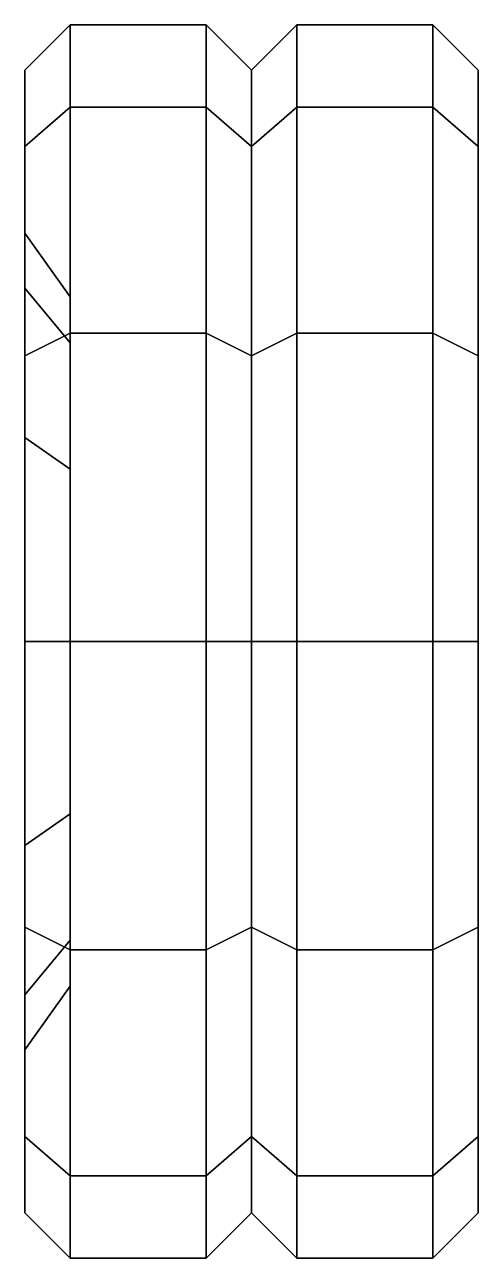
# Model space of a CAD drawing. Extents: x -1.15 to 1.15, y -0.68 to 0.68.
# Drawn here: x -1.15 to -0.65, y -0.68 to 0.68 of the extents above.
import ezdxf

# ---------------------------------------------------------------- set-up
doc = ezdxf.new("R2010")
doc.units = 0
doc.layers.add('WHEELS', color=2, linetype='CONTINUOUS')

msp = doc.modelspace()

# ---------------------------------------------------------------- linework, layer by layer
at = {"layer": 'WHEELS'}
for points in [[(-1.1, 0.68), (-1.1, 0.5889, -0.34), (-1.15, 0.5456, -0.315), (-1.15, 0.63)], [(-1.1, 0.5889, 0.34), (-1.1, 0.68), (-1.15, 0.63), (-1.15, 0.5456, 0.315)], [(-1.1, 0.5889, -0.34), (-1.1, 0.68), (-0.95, 0.68), (-0.95, 0.5889, -0.34)], [(-1.1, 0.68), (-1.1, 0.5889, 0.34), (-0.95, 0.5889, 0.34), (-0.95, 0.68)], [(-0.95, 0.5889, -0.34), (-0.95, 0.68), (-0.9, 0.63), (-0.9, 0.5456, -0.315)], [(-0.95, 0.68), (-0.95, 0.5889, 0.34), (-0.9, 0.5456, 0.315), (-0.9, 0.63)], [(-0.85, 0.68), (-0.85, 0.5889, -0.34), (-0.9, 0.5456, -0.315), (-0.9, 0.63)], [(-0.85, 0.5889, 0.34), (-0.85, 0.68), (-0.9, 0.63), (-0.9, 0.5456, 0.315)], [(-0.7, 0.68), (-0.7, 0.5889, -0.34), (-0.85, 0.5889, -0.34), (-0.85, 0.68)], [(-0.7, 0.5889, 0.34), (-0.7, 0.68), (-0.85, 0.68), (-0.85, 0.5889, 0.34)], [(-0.7, 0.5889, -0.34), (-0.7, 0.68), (-0.65, 0.63), (-0.65, 0.5456, -0.315)], [(-0.7, 0.68), (-0.7, 0.5889, 0.34), (-0.65, 0.5456, 0.315), (-0.65, 0.63)], [(-1.15, 0.63), (-1.15, 0.5456, -0.315), (-1.15, 0.3897, -0.225), (-1.15, 0.45)], [(-1.15, 0.5456, 0.315), (-1.15, 0.63), (-1.15, 0.45), (-1.15, 0.3897, 0.225)], [(-0.65, -0.5456, 0.315), (-0.65, 0.63), (-0.65, 0.5456, 0.315), (-0.65, -0.315, 0.5456)], [(-0.65, -0.63), (-0.65, 0.5456, -0.315), (-0.65, 0.63), (-0.65, -0.5456, 0.315)], [(-1.1, 0.5889, -0.34), (-1.1, 0.34, -0.5889), (-1.15, 0.315, -0.5456), (-1.15, 0.5456, -0.315)], [(-1.1, 0.34, 0.5889), (-1.1, 0.5889, 0.34), (-1.15, 0.5456, 0.315), (-1.15, 0.315, 0.5456)], [(-1.1, 0.34, -0.5889), (-1.1, 0.5889, -0.34), (-0.95, 0.5889, -0.34), (-0.95, 0.34, -0.5889)], [(-1.1, 0.5889, 0.34), (-1.1, 0.34, 0.5889), (-0.95, 0.34, 0.5889), (-0.95, 0.5889, 0.34)], [(-0.95, 0.34, -0.5889), (-0.95, 0.5889, -0.34), (-0.9, 0.5456, -0.315), (-0.9, 0.315, -0.5456)], [(-0.95, 0.5889, 0.34), (-0.95, 0.34, 0.5889), (-0.9, 0.315, 0.5456), (-0.9, 0.5456, 0.315)], [(-0.85, 0.5889, -0.34), (-0.85, 0.34, -0.5889), (-0.9, 0.315, -0.5456), (-0.9, 0.5456, -0.315)], [(-0.85, 0.34, 0.5889), (-0.85, 0.5889, 0.34), (-0.9, 0.5456, 0.315), (-0.9, 0.315, 0.5456)], [(-0.7, 0.5889, -0.34), (-0.7, 0.34, -0.5889), (-0.85, 0.34, -0.5889), (-0.85, 0.5889, -0.34)], [(-0.7, 0.34, 0.5889), (-0.7, 0.5889, 0.34), (-0.85, 0.5889, 0.34), (-0.85, 0.34, 0.5889)], [(-0.7, 0.34, -0.5889), (-0.7, 0.5889, -0.34), (-0.65, 0.5456, -0.315), (-0.65, 0.315, -0.5456)], [(-0.7, 0.5889, 0.34), (-0.7, 0.34, 0.5889), (-0.65, 0.315, 0.5456), (-0.65, 0.5456, 0.315)], [(-1.15, 0.5456, -0.315), (-1.15, 0.315, -0.5456), (-1.15, 0.225, -0.3897), (-1.15, 0.3897, -0.225)], [(-1.15, 0.315, 0.5456), (-1.15, 0.5456, 0.315), (-1.15, 0.3897, 0.225), (-1.15, 0.225, 0.3897)], [(-0.65, -0.5456, -0.315), (-0.65, 0.315, -0.5456), (-0.65, 0.5456, -0.315), (-0.65, -0.63)], [(-0.65, -0.315, 0.5456), (-0.65, 0.5456, 0.315), (-0.65, 0.315, 0.5456), (-0.65, 0, 0.63)], [(-1.15, 0.45), (-1.15, 0.3897, -0.225), (-1.1, 0.3291, -0.19), (-1.1, 0.38)], [(-1.15, 0.3897, 0.225), (-1.15, 0.45), (-1.1, 0.38), (-1.1, 0.3291, 0.19)], [(-1.15, 0.3897, -0.225), (-1.15, 0.225, -0.3897), (-1.1, 0.19, -0.3291), (-1.1, 0.3291, -0.19)], [(-1.15, 0.225, 0.3897), (-1.15, 0.3897, 0.225), (-1.1, 0.3291, 0.19), (-1.1, 0.19, 0.3291)], [(-1.1, 0.3291, -0.19), (-1.1, -0.38), (-1.1, -0.3291, 0.19), (-1.1, 0.38)], [(-1.1, 0.38), (-1.1, -0.3291, 0.19), (-1.1, -0.19, 0.3291), (-1.1, 0.3291, 0.19)], [(-1.1, 0.34, -0.5889), (-1.1, 0, -0.68), (-1.15, 0, -0.63), (-1.15, 0.315, -0.5456)], [(-1.1, 0.34, 0.5889), (-1.1, 0, 0.68), (-0.95, 0, 0.68), (-0.95, 0.34, 0.5889)], [(-0.95, 0.34, 0.5889), (-0.95, 0, 0.68), (-0.9, 0, 0.63), (-0.9, 0.315, 0.5456)], [(-0.85, 0.34, -0.5889), (-0.85, 0, -0.68), (-0.9, 0, -0.63), (-0.9, 0.315, -0.5456)], [(-0.7, 0.34, -0.5889), (-0.7, 0, -0.68), (-0.85, 0, -0.68), (-0.85, 0.34, -0.5889)], [(-0.7, 0.34, 0.5889), (-0.7, 0, 0.68), (-0.65, 0, 0.63), (-0.65, 0.315, 0.5456)], [(-1.1, 0, 0.68), (-1.1, 0.34, 0.5889), (-1.15, 0.315, 0.5456), (-1.15, 0, 0.63)], [(-1.1, 0, -0.68), (-1.1, 0.34, -0.5889), (-0.95, 0.34, -0.5889), (-0.95, 0, -0.68)], [(-1.1, 0.19, -0.3291), (-1.1, -0.3291, -0.19), (-1.1, -0.38), (-1.1, 0.3291, -0.19)], [(-1.1, 0.3291, 0.19), (-1.1, -0.19, 0.3291), (-1.1, 0, 0.38), (-1.1, 0.19, 0.3291)], [(-0.95, 0, -0.68), (-0.95, 0.34, -0.5889), (-0.9, 0.315, -0.5456), (-0.9, 0, -0.63)], [(-0.85, 0, 0.68), (-0.85, 0.34, 0.5889), (-0.9, 0.315, 0.5456), (-0.9, 0, 0.63)], [(-0.7, 0, 0.68), (-0.7, 0.34, 0.5889), (-0.85, 0.34, 0.5889), (-0.85, 0, 0.68)], [(-0.7, 0, -0.68), (-0.7, 0.34, -0.5889), (-0.65, 0.315, -0.5456), (-0.65, 0, -0.63)], [(-1.15, 0.315, -0.5456), (-1.15, 0, -0.63), (-1.15, 0, -0.45), (-1.15, 0.225, -0.3897)], [(-1.15, 0, 0.63), (-1.15, 0.315, 0.5456), (-1.15, 0.225, 0.3897), (-1.15, 0, 0.45)], [(-0.65, -0.315, -0.5456), (-0.65, 0, -0.63), (-0.65, 0.315, -0.5456), (-0.65, -0.5456, -0.315)], [(-1.15, 0, 0.45), (-1.15, 0.225, 0.3897), (-1.1, 0.19, 0.3291), (-1.1, 0, 0.38)], [(-1.15, 0.225, -0.3897), (-1.15, 0, -0.45), (-1.1, 0, -0.38), (-1.1, 0.19, -0.3291)], [(-1.1, 0, -0.38), (-1.1, -0.19, -0.3291), (-1.1, -0.3291, -0.19), (-1.1, 0.19, -0.3291)], [(-1.15, 0, -0.63), (-1.15, -0.315, -0.5456), (-1.15, -0.225, -0.3897), (-1.15, 0, -0.45)], [(-1.1, 0, -0.68), (-1.1, -0.34, -0.5889), (-1.15, -0.315, -0.5456), (-1.15, 0, -0.63)], [(-1.15, -0.315, 0.5456), (-1.15, 0, 0.63), (-1.15, 0, 0.45), (-1.15, -0.225, 0.3897)], [(-1.15, -0.225, 0.3897), (-1.15, 0, 0.45), (-1.1, 0, 0.38), (-1.1, -0.19, 0.3291)], [(-1.15, 0, -0.45), (-1.15, -0.225, -0.3897), (-1.1, -0.19, -0.3291), (-1.1, 0, -0.38)], [(-1.1, -0.34, 0.5889), (-1.1, 0, 0.68), (-1.15, 0, 0.63), (-1.15, -0.315, 0.5456)], [(-1.1, -0.34, -0.5889), (-1.1, 0, -0.68), (-0.95, 0, -0.68), (-0.95, -0.34, -0.5889)], [(-1.1, 0, 0.68), (-1.1, -0.34, 0.5889), (-0.95, -0.34, 0.5889), (-0.95, 0, 0.68)], [(-0.95, -0.34, -0.5889), (-0.95, 0, -0.68), (-0.9, 0, -0.63), (-0.9, -0.315, -0.5456)], [(-0.95, 0, 0.68), (-0.95, -0.34, 0.5889), (-0.9, -0.315, 0.5456), (-0.9, 0, 0.63)], [(-0.85, 0, -0.68), (-0.85, -0.34, -0.5889), (-0.9, -0.315, -0.5456), (-0.9, 0, -0.63)], [(-0.85, -0.34, 0.5889), (-0.85, 0, 0.68), (-0.9, 0, 0.63), (-0.9, -0.315, 0.5456)], [(-0.7, 0, -0.68), (-0.7, -0.34, -0.5889), (-0.85, -0.34, -0.5889), (-0.85, 0, -0.68)], [(-0.7, -0.34, 0.5889), (-0.7, 0, 0.68), (-0.85, 0, 0.68), (-0.85, -0.34, 0.5889)], [(-0.7, -0.34, -0.5889), (-0.7, 0, -0.68), (-0.65, 0, -0.63), (-0.65, -0.315, -0.5456)], [(-0.7, 0, 0.68), (-0.7, -0.34, 0.5889), (-0.65, -0.315, 0.5456), (-0.65, 0, 0.63)], [(-1.15, -0.225, -0.3897), (-1.15, -0.3897, -0.225), (-1.1, -0.3291, -0.19), (-1.1, -0.19, -0.3291)], [(-1.15, -0.3897, 0.225), (-1.15, -0.225, 0.3897), (-1.1, -0.19, 0.3291), (-1.1, -0.3291, 0.19)], [(-1.15, -0.315, -0.5456), (-1.15, -0.5456, -0.315), (-1.15, -0.3897, -0.225), (-1.15, -0.225, -0.3897)], [(-1.15, -0.5456, 0.315), (-1.15, -0.315, 0.5456), (-1.15, -0.225, 0.3897), (-1.15, -0.3897, 0.225)], [(-1.1, -0.34, -0.5889), (-1.1, -0.5889, -0.34), (-1.15, -0.5456, -0.315), (-1.15, -0.315, -0.5456)], [(-1.1, -0.5889, 0.34), (-1.1, -0.34, 0.5889), (-1.15, -0.315, 0.5456), (-1.15, -0.5456, 0.315)], [(-0.95, -0.5889, -0.34), (-0.95, -0.34, -0.5889), (-0.9, -0.315, -0.5456), (-0.9, -0.5456, -0.315)], [(-0.95, -0.34, 0.5889), (-0.95, -0.5889, 0.34), (-0.9, -0.5456, 0.315), (-0.9, -0.315, 0.5456)], [(-0.85, -0.34, -0.5889), (-0.85, -0.5889, -0.34), (-0.9, -0.5456, -0.315), (-0.9, -0.315, -0.5456)], [(-0.85, -0.5889, 0.34), (-0.85, -0.34, 0.5889), (-0.9, -0.315, 0.5456), (-0.9, -0.5456, 0.315)], [(-0.7, -0.5889, -0.34), (-0.7, -0.34, -0.5889), (-0.65, -0.315, -0.5456), (-0.65, -0.5456, -0.315)], [(-0.7, -0.34, 0.5889), (-0.7, -0.5889, 0.34), (-0.65, -0.5456, 0.315), (-0.65, -0.315, 0.5456)], [(-1.15, -0.3897, -0.225), (-1.15, -0.45), (-1.1, -0.38), (-1.1, -0.3291, -0.19)], [(-1.15, -0.45), (-1.15, -0.3897, 0.225), (-1.1, -0.3291, 0.19), (-1.1, -0.38)], [(-1.1, -0.5889, -0.34), (-1.1, -0.34, -0.5889), (-0.95, -0.34, -0.5889), (-0.95, -0.5889, -0.34)], [(-1.1, -0.34, 0.5889), (-1.1, -0.5889, 0.34), (-0.95, -0.5889, 0.34), (-0.95, -0.34, 0.5889)], [(-0.7, -0.34, -0.5889), (-0.7, -0.5889, -0.34), (-0.85, -0.5889, -0.34), (-0.85, -0.34, -0.5889)], [(-0.7, -0.5889, 0.34), (-0.7, -0.34, 0.5889), (-0.85, -0.34, 0.5889), (-0.85, -0.5889, 0.34)], [(-1.15, -0.5456, -0.315), (-1.15, -0.63), (-1.15, -0.45), (-1.15, -0.3897, -0.225)], [(-1.15, -0.63), (-1.15, -0.5456, 0.315), (-1.15, -0.3897, 0.225), (-1.15, -0.45)], [(-1.1, -0.5889, -0.34), (-1.1, -0.68), (-1.15, -0.63), (-1.15, -0.5456, -0.315)], [(-1.1, -0.68), (-1.1, -0.5889, 0.34), (-1.15, -0.5456, 0.315), (-1.15, -0.63)], [(-0.95, -0.68), (-0.95, -0.5889, -0.34), (-0.9, -0.5456, -0.315), (-0.9, -0.63)], [(-0.95, -0.5889, 0.34), (-0.95, -0.68), (-0.9, -0.63), (-0.9, -0.5456, 0.315)], [(-0.85, -0.5889, -0.34), (-0.85, -0.68), (-0.9, -0.63), (-0.9, -0.5456, -0.315)], [(-0.85, -0.68), (-0.85, -0.5889, 0.34), (-0.9, -0.5456, 0.315), (-0.9, -0.63)], [(-0.7, -0.68), (-0.7, -0.5889, -0.34), (-0.65, -0.5456, -0.315), (-0.65, -0.63)], [(-0.7, -0.5889, 0.34), (-0.7, -0.68), (-0.65, -0.63), (-0.65, -0.5456, 0.315)], [(-1.1, -0.68), (-1.1, -0.5889, -0.34), (-0.95, -0.5889, -0.34), (-0.95, -0.68)], [(-1.1, -0.5889, 0.34), (-1.1, -0.68), (-0.95, -0.68), (-0.95, -0.5889, 0.34)], [(-0.7, -0.5889, -0.34), (-0.7, -0.68), (-0.85, -0.68), (-0.85, -0.5889, -0.34)], [(-0.7, -0.68), (-0.7, -0.5889, 0.34), (-0.85, -0.5889, 0.34), (-0.85, -0.68)]]:
    msp.add_3dface(points, dxfattribs=at)

doc.saveas('drawing.dxf')
